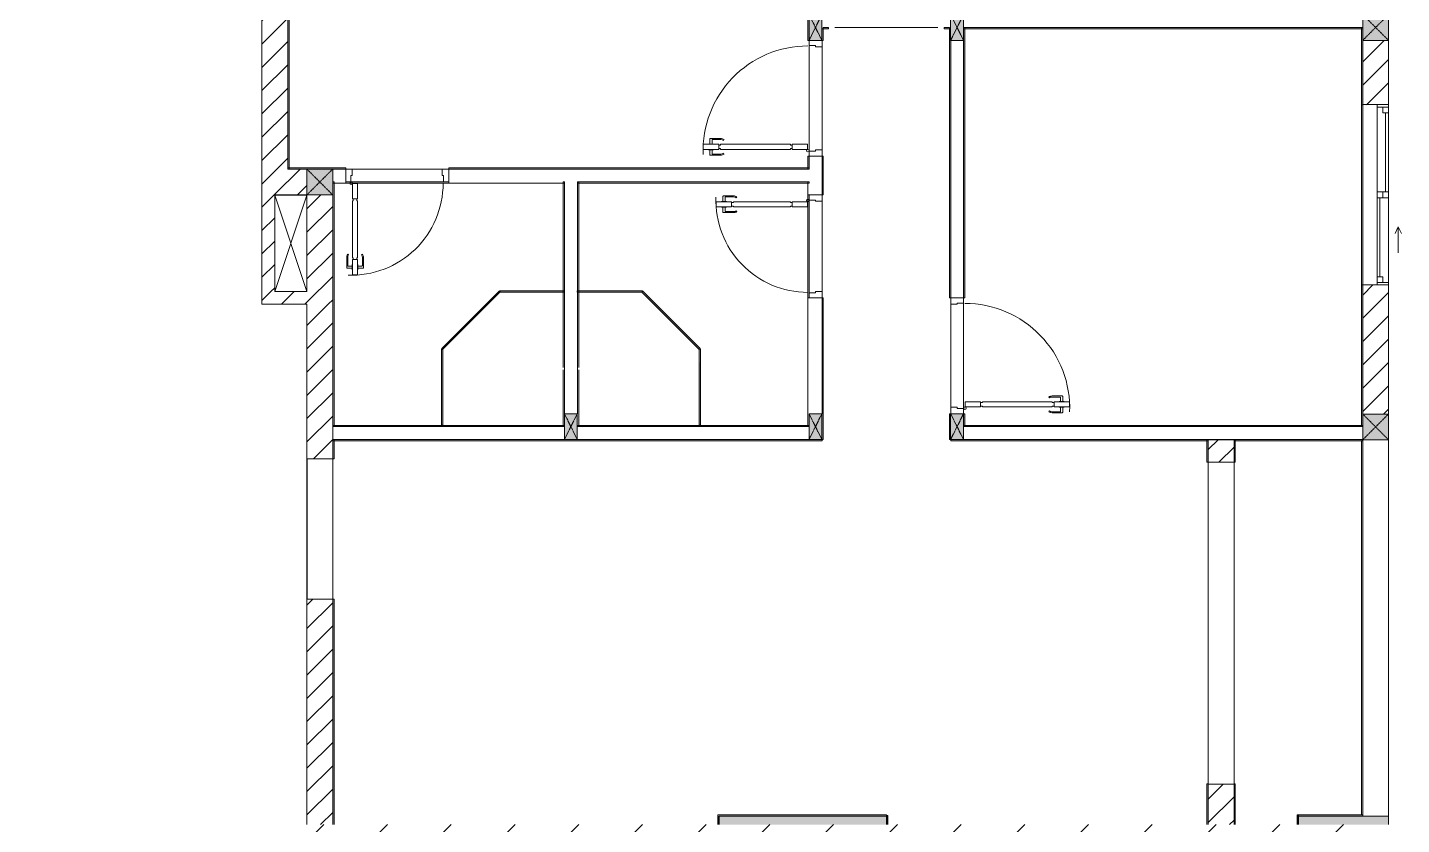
# Model space of a CAD drawing. Header units: millimetres. Extents: x 32270 to 221883, y 3811 to 78637.
# Drawn here: x 211210 to 221883, y 53647 to 59837 of the extents above; entities that cross this region are included whole.
import ezdxf

# ---------------------------------------------------------------- set-up
doc = ezdxf.new("R2010")
doc.units = ezdxf.units.MM
doc.linetypes.add('IMPORT-Dash _2_', pattern=[6, 3, -3])
for name, color, linetype, lineweight in [('0-2', 130, 'Continuous', 9), ('A-DETL-GENF-5', 20, 'Continuous', 9), ('A-DETL-GENF-6', 130, 'Continuous', 9), ('A-DOOR-2', 130, 'Continuous', 9), ('A-FLOR-1', 130, 'Continuous', 9), ('A-FLOR-HRAL-5', 130, 'Continuous', 9), ('A-GLAZ-5', 130, 'Continuous', 9), ('A-GLAZ-CURT-4', 130, 'Continuous', 9), ('A-WALL-1', 130, 'Continuous', 9), ('A-WALL-PATT-3', 130, 'Continuous', 9), ('A_1404_dwg-1', 130, 'Continuous', 9), ('I-WALL', 130, 'Continuous', 9), ('I-WALL-1', 130, 'Continuous', 9), ('S-COLS-1', 130, 'Continuous', 9), ('S-COLS-10', 130, 'IMPORT-Dash _2_', 9), ('S-COLS-2', 130, 'Continuous', 9), ('S-COLS-4', 130, 'Continuous', 9), ('S-COLS-HDLN-2', 130, 'IMPORT-Dash _2_', 9)]:
    doc.layers.add(name, color=color, linetype=linetype, lineweight=lineweight)
pattern_1 = [(45, (0, 0), (-90.50967, 90.50967), [])]

# ---------------------------------------------------------------- blocks, each defined once
blk = doc.blocks.new('A_1404_dwg_NCV_TKTC_KET CAU_rvt-1-TKTC_MB HOÀN THIỆN SÀN TẦNG 3-4-4819833-KeyPlan-CH3A')
at = {"layer": 'S-COLS-1'}
blk.add_hatch(color=256, dxfattribs=at).paths.add_polyline_path([(122053, 53647), (123353, 53647), (123353, 53712), (122053, 53712)])
h = blk.add_hatch(color=256, dxfattribs=at)
h.paths.add_polyline_path([(127253, 53362), (127253, 53447), (126553, 53447), (126553, 53362)])
h.paths.add_polyline_path([(127253, 53647), (127253, 53712), (126553, 53712), (126553, 53647), (127053, 53647)])
at = {"layer": 'A-FLOR-1'}
blk.add_line((118602, 58535), (118852, 58535), dxfattribs=at)
at = {"layer": 'S-COLS-2', "flags": 128}
blk.add_lwpolyline([(127253, 53647), (127253, 53712), (127053, 53712)], dxfattribs=at)
blk = doc.blocks.new('A_1404_dwg_Railing - Railing-965958-TKTC_MB HOÀN THIỆN SÀN TẦNG 3-4-4819927-KeyPlan-CH3A')
at = {"layer": 'A-FLOR-HRAL-5'}
for p, q in [((127048, 56632), (127053, 56637)), ((127053, 56635), (127053, 56627)), ((126543, 53722), (126543, 53712))]:
    blk.add_line(p, q, dxfattribs=at)
at = {"layer": 'A-FLOR-HRAL-5', "flags": 128}
for points in [[(126063, 56627), (126053, 56637), (126053, 56627)], [(126553, 53722), (126543, 53722), (126553, 53712)]]:
    blk.add_lwpolyline(points, dxfattribs=at)
blk = doc.blocks.new('A_1404_dwg_DOOR_CW_01 CANH MO-PANEL KINH - DIW_01-900x2200-CỬA GỖ VÂN LAMINATE-V95-TKTC_MB HOÀN THIỆN SÀN TẦNG 3-4-4819903-KeyPlan-CH3A')
at = {"layer": 'A-DETL-GENF-6'}
for p, q in [((121982, 67132), (121982, 67171)), ((122066, 67175), (121986, 67175)), ((121999, 67132), (121999, 67163)), ((122003, 67167), (122066, 67167)), ((122091, 67167), (122087, 67160)), ((121982, 67088), (121982, 67049)), ((122066, 67045), (121986, 67045)), ((121999, 67088), (121999, 67057)), ((122003, 67053), (122066, 67053)), ((122091, 67053), (122087, 67060))]:
    blk.add_line(p, q, dxfattribs=at)
at = {"layer": 'A-DETL-GENF-6', "flags": 128}
for points in [[(122010, 67132), (122010, 67130), (121971, 67130), (121971, 67132)], [(121931, 67090), (121931, 67130), (122051, 67130), (122051, 67090)], [(122010, 67088), (122010, 67090), (121971, 67090), (121971, 67088)], [(122607, 67124), (122607, 67130), (122065, 67130), (122065, 67124), (122051, 67124), (122051, 67096), (122065, 67096), (122065, 67090), (122607, 67090), (122607, 67096), (122621, 67096), (122621, 67124)], [(122621, 67130), (122621, 67090), (122741, 67090), (122741, 67130)]]:
    blk.add_lwpolyline(points, close=True, dxfattribs=at)
at = {"layer": 'A-DETL-GENF-6'}
blk.add_circle((122743, 67080), 10, dxfattribs=at)
for centre, radius, start, end in [((122743, 67080), 814, 90, 182), ((121986, 67171), 4, 90, 180), ((122003, 67163), 4, 90, 180), ((122066, 67130), 45, 55, 90), ((122066, 67130), 37, 55, 90), ((121986, 67049), 4, 180, 270), ((122003, 67057), 4, 180, 270), ((122066, 67090), 37, 270, 305), ((122066, 67090), 45, 270, 305)]:
    blk.add_arc(centre, radius, start, end, dxfattribs=at)
at = {"layer": 'A-DOOR-2'}
blk.add_line((122753, 67080), (122753, 67105), dxfattribs=at)
at = {"layer": 'A-DOOR-2', "flags": 128}
blk.add_lwpolyline([(122753, 67937), (122753, 67897), (122803, 67897), (122803, 67887), (122853, 67887), (122853, 67937)], dxfattribs=at)
blk.add_lwpolyline([(122853, 67037), (122853, 67087), (122803, 67087), (122803, 67077), (122753, 67077), (122753, 67037)], close=True, dxfattribs=at)
blk = doc.blocks.new('A_1404_dwg_DOOR_CW_01 CANH MO-PANEL KINH - DIG_02-800x2200-CỬA NHÔM KÍNH-V60-TKTC_MB HOÀN THIỆN SÀN TẦNG 3-4-4819851-KeyPlan-CH3A')
at = {"layer": 'A-DETL-GENF-6'}
for p, q in [((104713, 29524), (104713, 29603)), ((104756, 29607), (104717, 29607)), ((104721, 29586), (104721, 29524)), ((104756, 29590), (104725, 29590)), ((104800, 29607), (104839, 29607)), ((104800, 29590), (104831, 29590)), ((104835, 29586), (104835, 29524)), ((104843, 29524), (104843, 29603)), ((104721, 29498), (104728, 29503)), ((104835, 29498), (104828, 29503))]:
    blk.add_line(p, q, dxfattribs=at)
at = {"layer": 'A-DETL-GENF-6', "flags": 128}
for points in [[(104756, 29579), (104758, 29579), (104758, 29619), (104756, 29619)], [(104798, 29659), (104758, 29659), (104758, 29539), (104798, 29539)], [(104800, 29579), (104798, 29579), (104798, 29619), (104800, 29619)], [(104764, 29083), (104758, 29083), (104758, 29525), (104764, 29525), (104764, 29539), (104792, 29539), (104792, 29525), (104798, 29525), (104798, 29083), (104792, 29083), (104792, 29069), (104764, 29069)], [(104758, 29069), (104798, 29069), (104798, 28949), (104758, 28949)]]:
    blk.add_lwpolyline(points, close=True, dxfattribs=at)
at = {"layer": 'A-DETL-GENF-6'}
blk.add_circle((104808, 28947), 10, dxfattribs=at)
for centre, radius, start, end in [((104808, 28947), 714, 88, 180), ((104717, 29603), 4, 90, 180), ((104725, 29586), 4, 90, 180), ((104831, 29586), 4, 0, 90), ((104839, 29603), 4, 0, 90), ((104758, 29524), 45, 180, 215), ((104758, 29524), 37, 180, 215), ((104798, 29524), 37, 325, 0), ((104798, 29524), 45, 325, 0)]:
    blk.add_arc(centre, radius, start, end, dxfattribs=at)
at = {"layer": 'A-DOOR-2'}
blk.add_line((104808, 28937), (104783, 28937), dxfattribs=at)
at = {"layer": 'A-DOOR-2', "flags": 128}
for points in [[(104051, 28837), (104051, 28937), (104091, 28937), (104091, 28887), (104101, 28887), (104101, 28837)], [(104801, 28837), (104801, 28887), (104811, 28887), (104811, 28937), (104851, 28937), (104851, 28837)]]:
    blk.add_lwpolyline(points, close=True, dxfattribs=at)
blk = doc.blocks.new('A_1404_dwg_DOOR_CW_01 CANH MO-PANEL KINH - DIW_01-900x2200-CỬA GỖ VÂN LAMINATE-553375-TKTC_MB HOÀN THIỆN SÀN TẦNG 3-4-4819841-KeyPlan-CH3A')
at = {"layer": 'A-DETL-GENF-6'}
for p, q in [((49615, 40124), (49615, 40203)), ((49658, 40207), (49619, 40207)), ((49623, 40186), (49623, 40124)), ((49658, 40190), (49627, 40190)), ((49702, 40207), (49741, 40207)), ((49702, 40190), (49733, 40190)), ((49737, 40186), (49737, 40124)), ((49745, 40124), (49745, 40203)), ((49623, 40098), (49629, 40103)), ((49736, 40098), (49730, 40103))]:
    blk.add_line(p, q, dxfattribs=at)
at = {"layer": 'A-DETL-GENF-6', "flags": 128}
for points in [[(49700, 40259), (49660, 40259), (49660, 40139), (49700, 40139)], [(49658, 40179), (49660, 40179), (49660, 40219), (49658, 40219)], [(49666, 39583), (49660, 39583), (49660, 40125), (49666, 40125), (49666, 40139), (49694, 40139), (49694, 40125), (49700, 40125), (49700, 39583), (49694, 39583), (49694, 39569), (49666, 39569)], [(49702, 40179), (49700, 40179), (49700, 40219), (49702, 40219)], [(49660, 39569), (49700, 39569), (49700, 39449), (49660, 39449)]]:
    blk.add_lwpolyline(points, close=True, dxfattribs=at)
at = {"layer": 'A-DETL-GENF-6'}
blk.add_circle((49710, 39447), 10, dxfattribs=at)
for centre, radius, start, end in [((49710, 39447), 814, 88, 180), ((49619, 40203), 4, 90, 180), ((49627, 40186), 4, 90, 180), ((49733, 40186), 4, 0, 90), ((49741, 40203), 4, 0, 90), ((49660, 40124), 45, 180, 215), ((49660, 40124), 37, 180, 215), ((49700, 40124), 37, 325, 0), ((49700, 40124), 45, 325, 0)]:
    blk.add_arc(centre, radius, start, end, dxfattribs=at)
at = {"layer": 'A-DOOR-2'}
blk.add_line((49710, 39437), (49685, 39437), dxfattribs=at)
at = {"layer": 'A-DOOR-2', "flags": 128}
for points in [[(48853, 39337), (48853, 39437), (48893, 39437), (48893, 39387), (48903, 39387), (48903, 39337)], [(49703, 39337), (49703, 39387), (49713, 39387), (49713, 39437), (49753, 39437), (49753, 39337)]]:
    blk.add_lwpolyline(points, close=True, dxfattribs=at)
blk = doc.blocks.new('A_1404_dwg_System Panel - Glazed-901218-TKTC_MB HOÀN THIỆN SÀN TẦNG 3-4-4819900-KeyPlan-CH3A')
at = {"layer": 'A-GLAZ-CURT-4'}
blk.add_hatch(color=256, dxfattribs=at).paths.add_polyline_path([(40998, 64949), (41008, 64949), (41003, 65540), (40998, 65536)])
blk.add_line((41008, 64949), (41008, 65540), dxfattribs=at)
at = {"layer": 'A-GLAZ-CURT-4', "flags": 128}
blk.add_lwpolyline([(40998, 65538), (40998, 64949), (41008, 64949)], dxfattribs=at)
blk = doc.blocks.new('A_1404_dwg_System Panel - Glazed-901219-TKTC_MB HOÀN THIỆN SÀN TẦNG 3-4-V139-KeyPlan-CH3A')
at = {"layer": 'A-GLAZ-CURT-4'}
blk.add_hatch(color=256, dxfattribs=at).paths.add_polyline_path([(121899, 73941), (121906, 73948), (121455, 74392), (121455, 74385), (121492, 74348)])
blk.add_line((121906, 73948), (121458, 74396), dxfattribs=at)
at = {"layer": 'A-GLAZ-CURT-4', "flags": 128}
blk.add_lwpolyline([(121453, 74387), (121899, 73941), (121906, 73948)], dxfattribs=at)
blk = doc.blocks.new('A_1404_dwg_System Panel - Glazed-901217-TKTC_MB HOÀN THIỆN SÀN TẦNG 3-4-V140-KeyPlan-CH3A')
at = {"layer": 'A-GLAZ-CURT-4'}
blk.add_hatch(color=256, dxfattribs=at).paths.add_polyline_path([(120952, 74387), (121455, 74387), (121455, 74397), (120952, 74397)])
at = {"layer": 'A-GLAZ-CURT-4', "flags": 128}
blk.add_lwpolyline([(121455, 74397), (120952, 74397), (120952, 74387), (121455, 74387)], close=True, dxfattribs=at)
blk = doc.blocks.new('A_1404_dwg_G1_SOF - BO TRU - 100x200-746114-TKTC_MB HOÀN THIỆN SÀN TẦNG 3-4-4819846-KeyPlan-CH3A')
at = {"layer": 'S-COLS-1'}
blk.add_hatch(color=256, dxfattribs=at).paths.add_polyline_path([(49953, 40037), (49953, 40237), (49853, 40237), (49853, 40037)])
at = {"layer": 'S-COLS-1', "flags": 128}
blk.add_lwpolyline([(49853, 40037), (49853, 40237), (49953, 40237), (49953, 40037)], close=True, dxfattribs=at)
at = {"layer": 'S-COLS-HDLN-2'}
for p, q in [((49953, 40037), (49853, 40237)), ((49853, 40037), (49953, 40237))]:
    blk.add_line(p, q, dxfattribs=at)
blk = doc.blocks.new('A_1404_dwg_System Panel - Glazed-901212-TKTC_MB HOÀN THIỆN SÀN TẦNG 3-4-V141-KeyPlan-CH3A')
at = {"layer": 'A-GLAZ-CURT-4'}
blk.add_hatch(color=256, dxfattribs=at).paths.add_polyline_path([(120352, 74387), (120852, 74387), (120852, 74397), (120350, 74392), (120350, 74387)])
at = {"layer": 'A-GLAZ-CURT-4', "flags": 128}
blk.add_lwpolyline([(120352, 74387), (120852, 74387), (120852, 74397), (120350, 74397)], dxfattribs=at)
blk = doc.blocks.new('A_1404_dwg_System Panel - Glazed-901210-TKTC_MB HOÀN THIỆN SÀN TẦNG 3-4-4819895-KeyPlan-CH3A')
at = {"layer": 'A-GLAZ-CURT-4'}
blk.add_hatch(color=256, dxfattribs=at).paths.add_polyline_path([(38999, 64949), (39008, 64949), (39003, 65540), (38998, 65540), (38998, 64949)])
blk.add_line((39008, 64949), (39008, 65538), dxfattribs=at)
at = {"layer": 'A-GLAZ-CURT-4', "flags": 128}
blk.add_lwpolyline([(38998, 65540), (38998, 64949), (39008, 64949)], dxfattribs=at)
blk = doc.blocks.new('A_1404_dwg_System Panel - Glazed-901211-TKTC_MB HOÀN THIỆN SÀN TẦNG 3-4-V142-KeyPlan-CH3A')
at = {"layer": 'A-GLAZ-CURT-4'}
blk.add_hatch(color=256, dxfattribs=at).paths.add_polyline_path([(119906, 73941), (120354, 74389), (120347, 74396), (119899, 73948)])
at = {"layer": 'A-GLAZ-CURT-4', "flags": 128}
blk.add_lwpolyline([(119906, 73941), (120354, 74389), (120347, 74396), (119899, 73948)], close=True, dxfattribs=at)
blk = doc.blocks.new('A_1404_dwg_NCV_TKTC_TANG 3 - 4_rvt-1-TKTC_MB HOÀN THIỆN SÀN TẦNG 3-4-4819943-KeyPlan-CH3A')
at = {"layer": 'A-WALL-PATT-3'}
for points in [[(118713, 58747), (118713, 61627), (118703, 61627), (118703, 58747)], [(123963, 59827), (127043, 59827), (127043, 59837), (123963, 59837)], [(123963, 56737), (127043, 56737), (127043, 56747), (123963, 56747)], [(122853, 56627), (122853, 56637), (119063, 56637), (119063, 56627), (122753, 56627)], [(123953, 56627), (125843, 56627), (125843, 56637), (123853, 56637), (123853, 56627)], [(127048, 56627), (127048, 56637), (126063, 56637), (126063, 56627)], [(123353, 53712), (123353, 53722), (122043, 53722), (122043, 53712), (122053, 53712)], [(122053, 53647), (122053, 53712), (122043, 53712), (122043, 53647)], [(123363, 53647), (123363, 53717), (123353, 53712), (123353, 53647)], [(126553, 53647), (126553, 53712), (126543, 53712), (126543, 53647)], [(127053, 53712), (127053, 53722), (126553, 53722), (126553, 53712)]]:
    blk.add_hatch(color=256, dxfattribs=at).paths.add_polyline_path(points)
h = blk.add_hatch(color=256, dxfattribs=at)
h.paths.add_polyline_path([(122753, 58747), (122753, 58837), (122743, 58837), (122743, 58747)])
h.paths.add_polyline_path([(122743, 59737), (122753, 59737), (122753, 60537), (122743, 60537), (122743, 59937)])
h.paths.add_polyline_path([(122743, 61437), (122753, 61437), (122753, 61552), (122743, 61552)])
h = blk.add_hatch(color=256, dxfattribs=at)
h.paths.add_polyline_path([(122853, 56637), (122863, 56637), (122863, 57737), (122853, 57737), (122853, 56837)])
h.paths.add_polyline_path([(122853, 58537), (122863, 58539), (122863, 58837), (122853, 58837)])
h.paths.add_polyline_path([(122863, 59737), (122863, 59827), (122853, 59827), (122853, 59737)])
h = blk.add_hatch(color=256, dxfattribs=at)
h.paths.add_polyline_path([(122903, 59827), (122903, 59837), (122863, 59837), (122863, 59827)])
h.paths.add_polyline_path([(123843, 59827), (123843, 59837), (123803, 59837), (123803, 59827)])
h = blk.add_hatch(color=256, dxfattribs=at)
h.paths.add_polyline_path([(123853, 56637), (123853, 56837), (123843, 56837), (123843, 56637)])
h.paths.add_polyline_path([(123853, 57737), (123853, 59827), (123843, 59827), (123843, 57737)])
h = blk.add_hatch(color=256, dxfattribs=at)
h.paths.add_polyline_path([(123963, 56747), (123963, 56837), (123953, 56837), (123953, 56747)])
h.paths.add_polyline_path([(123963, 57737), (123963, 59827), (123953, 59827), (123953, 57737)])
h = blk.add_hatch(color=256, dxfattribs=at)
h.paths.add_polyline_path([(127053, 56747), (127053, 57837), (127043, 57837), (127043, 56747)])
h.paths.add_polyline_path([(127053, 59237), (127053, 59827), (127043, 59827), (127043, 59237)])
h = blk.add_hatch(color=256, dxfattribs=at)
h.paths.add_polyline_path([(119153, 58737), (119153, 58747), (118713, 58747), (118713, 58737), (119052, 58737)])
h.paths.add_polyline_path([(119953, 58737), (122743, 58737), (122743, 58747), (119953, 58747)])
h = blk.add_hatch(color=256, dxfattribs=at)
h.paths.add_polyline_path([(119063, 53647), (119063, 55397), (119053, 55397), (119053, 53647)])
h.paths.add_polyline_path([(119053, 56487), (119063, 56487), (119063, 56627), (119053, 56627)])
h = blk.add_hatch(color=256, dxfattribs=at)
h.paths.add_polyline_path([(125853, 53647), (125853, 53962), (125843, 53962), (125843, 53647)])
h.paths.add_polyline_path([(125843, 56462), (125853, 56462), (125853, 56627), (125843, 56627)])
h = blk.add_hatch(color=256, dxfattribs=at)
h.paths.add_polyline_path([(126063, 53647), (126063, 53962), (126053, 53962), (126053, 53647), (126062, 53647)])
h.paths.add_polyline_path([(126053, 56462), (126063, 56462), (126063, 56627), (126053, 56627)])
at = {"layer": 'A-FLOR-1'}
for p, q in [((127053, 59827), (127053, 59837)), ((119203, 58737), (119903, 58737)), ((119903, 58737), (119203, 58737)), ((119053, 58637), (119053, 58627)), ((119193, 58637), (119913, 58637)), ((122753, 58497), (122753, 57777)), ((119053, 56747), (119053, 56737)), ((119903, 56747), (119903, 56749)), ((121903, 56749), (121903, 56747)), ((127053, 56737), (127053, 56747)), ((119053, 56637), (119053, 56627)), ((125853, 56627), (125853, 56637)), ((119053, 56487), (119053, 55397)), ((126053, 53962), (126053, 56460)), ((125853, 53960), (126053, 53960))]:
    blk.add_line(p, q, dxfattribs=at)
at = {"layer": 'A-FLOR-1', "flags": 128}
for points in [[(123753, 59837), (122953, 59837)], [(122753, 58877), (122753, 59697)], [(122853, 59687), (122853, 58887)], [(122853, 58487), (122853, 57787)], [(123853, 56887), (123853, 57687)], [(123953, 57697), (123953, 56877)]]:
    blk.add_lwpolyline(points, close=True, dxfattribs=at)
for points in [[(118703, 58747), (118703, 58737), (118713, 58737)], [(119053, 56487), (118853, 56487), (118853, 55397), (119053, 55397), (119053, 56487)], [(126053, 56462), (126053, 56460), (125853, 56460), (125853, 53962), (125853, 56462)]]:
    blk.add_lwpolyline(points, dxfattribs=at)
at = {"layer": 'A-WALL-1'}
for p, q in [((127053, 59837), (127053, 59937)), ((123953, 59837), (127053, 59837)), ((122753, 58877), (122753, 59697)), ((122853, 59687), (122853, 58887)), ((123953, 59736), (123853, 59736)), ((123853, 59736), (123853, 57737)), ((123953, 57737), (123953, 59736)), ((122853, 58837), (122753, 58837)), ((122753, 58837), (122753, 58747)), ((122853, 58537), (122853, 58837)), ((119153, 58737), (119053, 58737)), ((119153, 58637), (119153, 58737)), ((119203, 58737), (119903, 58737)), ((119953, 58737), (119953, 58637)), ((120853, 58737), (119953, 58737)), ((122753, 58537), (122853, 58537)), ((122853, 58487), (122853, 57787)), ((120853, 57792), (120853, 57782)), ((120853, 57782), (120853, 56837)), ((120953, 57782), (120953, 57792)), ((120953, 56837), (120953, 57782)), ((122853, 57737), (122753, 57737)), ((122853, 56837), (122853, 57737)), ((123853, 57737), (123953, 57737)), ((123853, 56887), (123853, 57687)), ((123953, 57697), (123953, 56877)), ((123953, 56837), (123853, 56837)), ((122753, 56737), (120953, 56737)), ((127053, 56737), (123953, 56737)), ((127053, 56637), (127053, 56737)), ((120953, 56637), (122753, 56637)), ((123953, 56637), (127053, 56637))]:
    blk.add_line(p, q, dxfattribs=at)
at = {"layer": 'A-WALL-1', "flags": 128}
for points in [[(119053, 58737), (119053, 58637), (119063, 58637)], [(122753, 58747), (122753, 58737), (120853, 58737)], [(120843, 58637), (120853, 58637), (120853, 57792)], [(120953, 57792), (120953, 58637), (122753, 58637), (122753, 58627)], [(120853, 56737), (119053, 56737), (119053, 56637), (120853, 56637)]]:
    blk.add_lwpolyline(points, dxfattribs=at)
at = {"layer": 'I-WALL'}
for p, q in [((122903, 59837), (122863, 59837)), ((123843, 59837), (123803, 59837)), ((123853, 57737), (123853, 59736)), ((123953, 59736), (123953, 57737)), ((127043, 57837), (127043, 59237)), ((127053, 59237), (127053, 57837)), ((122753, 58747), (122753, 58837)), ((122853, 58837), (122853, 58537)), ((119053, 58737), (119153, 58737)), ((119953, 58737), (120853, 58737)), ((119953, 58627), (119153, 58627)), ((122743, 57737), (122743, 58537)), ((122853, 57737), (122853, 56837)), ((127043, 53722), (127043, 56627))]:
    blk.add_line(p, q, dxfattribs=at)
at = {"layer": 'I-WALL', "flags": 128}
blk.add_lwpolyline([(127048, 56627), (127053, 56627), (127053, 53722)], dxfattribs=at)
at = {"layer": 'I-WALL-1'}
for p, q in [((127053, 59827), (127043, 59827)), ((127053, 59737), (127053, 59827)), ((118852, 58737), (119052, 58737)), ((120843, 57792), (120843, 57782)), ((120843, 57782), (120843, 57196)), ((120853, 57782), (120853, 57792)), ((120853, 56837), (120853, 57782)), ((120953, 57782), (120953, 57792)), ((120953, 56837), (120953, 57782)), ((120963, 57792), (120963, 57782)), ((120963, 57782), (120963, 57196)), ((127053, 56747), (127053, 56835)), ((122753, 56637), (120953, 56637)), ((125843, 53962), (125843, 53647)), ((126543, 53647), (126543, 53712))]:
    blk.add_line(p, q, dxfattribs=at)
at = {"layer": 'I-WALL-1', "flags": 128}
for points in [[(118713, 58747), (118713, 61627), (118703, 61627), (118703, 58747)], [(119063, 56747), (119063, 58627), (119053, 58627), (119053, 56747)], [(120843, 56747), (119063, 56747), (119063, 56737), (120843, 56737)], [(122743, 56747), (120963, 56747), (120963, 56737), (122743, 56737)], [(127043, 56747), (123963, 56747), (123963, 56737), (127043, 56737)], [(119063, 56487), (119063, 56627), (119053, 56627), (119053, 56487)], [(125843, 56627), (125843, 56462), (125853, 56462), (125853, 56627)], [(126053, 56627), (126053, 56462), (126063, 56462), (126063, 56627)], [(126063, 56627), (127048, 56627), (127048, 56637), (126063, 56637)], [(127053, 53722), (126553, 53722), (126553, 53712), (127053, 53712)]]:
    blk.add_lwpolyline(points, close=True, dxfattribs=at)
for points in [[(122753, 60537), (122743, 60537), (122743, 59737), (122753, 59737)], [(122853, 59737), (122863, 59737), (122863, 59827), (122853, 59827)], [(122863, 59837), (122863, 59827), (122903, 59827), (122903, 59837)], [(123803, 59837), (123803, 59827), (123843, 59827), (123843, 59837)], [(123853, 59827), (123843, 59827), (123843, 57737), (123853, 57737)], [(123953, 59827), (123963, 59827), (127043, 59827), (127043, 59837), (123963, 59837), (123963, 59827), (123963, 57737), (123953, 57737)], [(127043, 59827), (127043, 59237), (127053, 59237), (127053, 59737)], [(120853, 58737), (122743, 58737), (122743, 58747), (122743, 58837), (122753, 58837)], [(122853, 58537), (122863, 58537), (122863, 58837), (122853, 58837)], [(119153, 58737), (119153, 58747), (118713, 58747), (118713, 58737), (118852, 58737)], [(122753, 58747), (122743, 58747), (119953, 58747), (119953, 58737)], [(119063, 58637), (119063, 58627), (119153, 58627), (119153, 58637)], [(119953, 58637), (119953, 58627), (120843, 58627), (120843, 58637)], [(120853, 57792), (120853, 58627), (120843, 58627), (120843, 57792)], [(120953, 57792), (120953, 58627), (120963, 58627), (122743, 58627), (122743, 58637), (120963, 58637), (120963, 58627), (120963, 57792)], [(122753, 58627), (122743, 58627), (122743, 58537), (122753, 58537)], [(127043, 57837), (127043, 56747), (127053, 56747)], [(127053, 56835), (127053, 57837), (127043, 57837)], [(120853, 56637), (119063, 56637), (119063, 56627), (122853, 56627), (122853, 56637), (122863, 56637), (122863, 57737), (122853, 57737)], [(122753, 57737), (122743, 57737), (122743, 56747), (122753, 56747)], [(120843, 57179), (120843, 56747), (120853, 56747)], [(120953, 56747), (120963, 56747), (120963, 57179)], [(123853, 56837), (123843, 56837), (123843, 56637), (123853, 56637), (123853, 56627), (125843, 56627), (125843, 56637), (123953, 56637)], [(123953, 56747), (123963, 56747), (123963, 56837), (123953, 56837)], [(119063, 53647), (119063, 55397), (119053, 55397), (119053, 53647)], [(125853, 53647), (125853, 53962), (125843, 53962)], [(126063, 53647), (126063, 53962), (126053, 53962), (126053, 53647)], [(123353, 53722), (122043, 53722), (122043, 53712), (122043, 53647)], [(122053, 53647), (122053, 53712), (123353, 53712), (123353, 53647)], [(123363, 53647), (123363, 53717), (123353, 53717), (123353, 53722)], [(126543, 53712), (126553, 53712), (126553, 53647)]]:
    blk.add_lwpolyline(points, dxfattribs=at)
for name, p, rotation in [('A_1404_dwg_G1_SOF - BO TRU - 100x200-746114-TKTC_MB HOÀN THIỆN SÀN TẦNG 3-4-4819846-KeyPlan-CH3A', (172705, 99974), 180), ('A_1404_dwg_G1_SOF - BO TRU - 100x200-746114-TKTC_MB HOÀN THIỆN SÀN TẦNG 3-4-4819846-KeyPlan-CH3A', (173805, 99974), 180), ('A_1404_dwg_DOOR_CW_01 CANH MO-PANEL KINH - DIG_02-800x2200-CỬA NHÔM KÍNH-V60-TKTC_MB HOÀN THIỆN SÀN TẦNG 3-4-4819851-KeyPlan-CH3A', (224004, 87574), 180), ('A_1404_dwg_DOOR_CW_01 CANH MO-PANEL KINH - DIG_02-800x2200-CỬA NHÔM KÍNH-V60-TKTC_MB HOÀN THIỆN SÀN TẦNG 3-4-4819851-KeyPlan-CH3A', (151690, -46314), 90), ('A_1404_dwg_DOOR_CW_01 CANH MO-PANEL KINH - DIW_01-900x2200-CỬA GỖ VÂN LAMINATE-553375-TKTC_MB HOÀN THIỆN SÀN TẦNG 3-4-4819841-KeyPlan-CH3A', (84516, 106590), 270), ('A_1404_dwg_G1_SOF - BO TRU - 100x200-746114-TKTC_MB HOÀN THIỆN SÀN TẦNG 3-4-4819846-KeyPlan-CH3A', (170805, 96874), 180), ('A_1404_dwg_G1_SOF - BO TRU - 100x200-746114-TKTC_MB HOÀN THIỆN SÀN TẦNG 3-4-4819846-KeyPlan-CH3A', (172705, 96874), 180), ('A_1404_dwg_G1_SOF - BO TRU - 100x200-746114-TKTC_MB HOÀN THIỆN SÀN TẦNG 3-4-4819846-KeyPlan-CH3A', (173805, 96874), 180)]:
    blk.add_blockref(name, p, dxfattribs=dict(rotation=rotation))
for name, p in [('A_1404_dwg_DOOR_CW_01 CANH MO-PANEL KINH - DIW_01-900x2200-CỬA GỖ VÂN LAMINATE-V95-TKTC_MB HOÀN THIỆN SÀN TẦNG 3-4-4819903-KeyPlan-CH3A', (0, -8200)), ('A_1404_dwg_System Panel - Glazed-901211-TKTC_MB HOÀN THIỆN SÀN TẦNG 3-4-V142-KeyPlan-CH3A', (0, -16605)), ('A_1404_dwg_System Panel - Glazed-901212-TKTC_MB HOÀN THIỆN SÀN TẦNG 3-4-V141-KeyPlan-CH3A', (0, -16605)), ('A_1404_dwg_System Panel - Glazed-901217-TKTC_MB HOÀN THIỆN SÀN TẦNG 3-4-V140-KeyPlan-CH3A', (0, -16605)), ('A_1404_dwg_System Panel - Glazed-901219-TKTC_MB HOÀN THIỆN SÀN TẦNG 3-4-V139-KeyPlan-CH3A', (0, -16605)), ('A_1404_dwg_System Panel - Glazed-901210-TKTC_MB HOÀN THIỆN SÀN TẦNG 3-4-4819895-KeyPlan-CH3A', (80900, -8200)), ('A_1404_dwg_System Panel - Glazed-901218-TKTC_MB HOÀN THIỆN SÀN TẦNG 3-4-4819900-KeyPlan-CH3A', (80900, -8200)), ('A_1404_dwg_Railing - Railing-965958-TKTC_MB HOÀN THIỆN SÀN TẦNG 3-4-4819927-KeyPlan-CH3A', (0, 0))]:
    blk.add_blockref(name, p)
blk = doc.blocks.new('A_1404_dwg_1_FAMILY RVT - W01-WxH 1400x1400xmm-389822-TKTC_MB HOÀN THIỆN SÀN TẦNG 3-4-4819949-KeyPlan-CH3A')
at = {"layer": 'A-GLAZ-5'}
for p, q in [((49052, 78237), (49052, 78037)), ((49072, 78237), (49072, 78148)), ((49730, 78237), (49775, 78237)), ((50001, 78313), (50204, 78313)), ((50433, 78237), (50433, 78148)), ((49116, 78215), (49730, 78215)), ((49775, 78192), (49730, 78192)), ((49775, 78170), (50389, 78170))]:
    blk.add_line(p, q, dxfattribs=at)
at = {"layer": 'A-GLAZ-5', "flags": 128}
for points in [[(50052, 78339), (50001, 78313), (50052, 78288)], [(50452, 78037), (50452, 78237), (49052, 78237), (49116, 78237)], [(49730, 78148), (49730, 78237), (49116, 78237), (49116, 78192), (49072, 78192)], [(49775, 78148), (49775, 78237), (50433, 78237), (50452, 78237)], [(49052, 78148), (49072, 78148), (49730, 78148), (49775, 78148), (50389, 78148), (50452, 78148)], [(50433, 78192), (50389, 78192), (50389, 78148)]]:
    blk.add_lwpolyline(points, dxfattribs=at)
blk = doc.blocks.new('A_1404_dwg_G1_SOF - BO TRU - 200x200-V45-TKTC_MB HOÀN THIỆN SÀN TẦNG 3-4-4820025-KeyPlan-CH3A')
at = {"layer": 'S-COLS-10'}
blk.add_hatch(color=256, dxfattribs=at).paths.add_polyline_path([(118852, 58537), (119052, 58537), (119052, 58737), (118852, 58737)])
at = {"layer": 'S-COLS-4', "flags": 128}
blk.add_lwpolyline([(119052, 58737), (119052, 58537), (118852, 58537), (118852, 58737)], dxfattribs=at)
at = {"layer": 'S-COLS-HDLN-2'}
for p, q in [((118852, 58737), (119052, 58537)), ((119052, 58737), (118852, 58537))]:
    blk.add_line(p, q, dxfattribs=at)
blk = doc.blocks.new('A_1404_dwg_G1_SOF - BO TRU - 200x200-V122-TKTC_MB HOÀN THIỆN SÀN TẦNG 3-4-4820044-KeyPlan-CH3A')
at = {"layer": 'S-COLS-10'}
blk.add_hatch(color=256, dxfattribs=at).paths.add_polyline_path([(127253, 67937), (127253, 68137), (127053, 68137), (127053, 67937)])
at = {"layer": 'S-COLS-4', "flags": 128}
blk.add_lwpolyline([(127053, 68137), (127253, 68137), (127253, 67937), (127053, 67937)], dxfattribs=at)
at = {"layer": 'S-COLS-HDLN-2'}
for p, q in [((127053, 68137), (127253, 67937)), ((127253, 68137), (127053, 67937))]:
    blk.add_line(p, q, dxfattribs=at)
blk = doc.blocks.new('A_1404_dwg-4819832-KeyPlan-CH3A')
at = {"layer": 'A-WALL-PATT-3'}
h = blk.add_hatch(dxfattribs=at)
h.set_pattern_fill('FP_35', color=256, style=0, pattern_type=2)
h.set_pattern_definition(pattern_1)
h.paths.add_polyline_path([(118703, 58737), (118703, 61637), (118503, 61637), (118503, 58737)])
h = blk.add_hatch(dxfattribs=at)
h.set_pattern_fill('FP_35', color=256, style=0, pattern_type=2)
h.set_pattern_definition(pattern_1)
h.paths.add_polyline_path([(127053, 56835), (127253, 56835), (127253, 57837), (127053, 57837), (127053, 57538)])
h.paths.add_polyline_path([(127053, 59237), (127253, 59237), (127253, 59737), (127053, 59737)])
h = blk.add_hatch(dxfattribs=at)
h.set_pattern_fill('FP_35', color=256, style=0, pattern_type=2)
h.set_pattern_definition(pattern_1)
h.paths.add_polyline_path([(118713, 58537), (118852, 58537), (118852, 58737), (118502, 58737), (118502, 58537)])
h = blk.add_hatch(dxfattribs=at)
h.set_pattern_fill('FP_35', color=256, style=0, pattern_type=2)
h.set_pattern_definition(pattern_1)
h.paths.add_polyline_path([(118602, 57787), (118602, 58537), (118502, 58537), (118502, 57787)])
h = blk.add_hatch(dxfattribs=at)
h.set_pattern_fill('FP_35', color=256, style=0, pattern_type=2)
h.set_pattern_definition(pattern_1)
h.paths.add_polyline_path([(119052, 57687), (119052, 58537), (118852, 58537), (118852, 57687)])
h = blk.add_hatch(dxfattribs=at)
h.set_pattern_fill('FP_35', color=256, style=0, pattern_type=2)
h.set_pattern_definition(pattern_1)
h.paths.add_polyline_path([(118502, 57687), (118852, 57687), (118852, 57787), (118502, 57787)])
h = blk.add_hatch(dxfattribs=at)
h.set_pattern_fill('FP_35', color=256, style=0, pattern_type=2)
h.set_pattern_definition(pattern_1)
h.paths.add_polyline_path([(119052, 53647), (119052, 55397), (118852, 55397), (118852, 53647), (119051, 53647)])
h.paths.add_polyline_path([(118852, 56487), (118853, 56487), (119052, 56487), (119052, 57687), (118852, 57687), (118852, 57538)])
h = blk.add_hatch(dxfattribs=at)
h.set_pattern_fill('FP_35', color=256, style=0, pattern_type=2)
h.set_pattern_definition(pattern_1)
h.paths.add_polyline_path([(125853, 53647), (126053, 53647), (126053, 53960), (125853, 53960)])
h.paths.add_polyline_path([(125853, 56460), (126053, 56462), (126053, 56635), (125853, 56635), (125853, 56462)])
at = {"layer": '0-2'}
blk.add_line((118603, 57787), (118852, 58534), dxfattribs=at)
at = {"layer": '0-2', "flags": 128}
blk.add_lwpolyline([(118852, 57787), (118602, 58535), (118852, 58535)], dxfattribs=at)
at = {"layer": 'A-FLOR-1'}
for p, q in [((118502, 58737), (118502, 61837)), ((118852, 55397), (118852, 56487))]:
    blk.add_line(p, q, dxfattribs=at)
at = {"layer": 'A-WALL-1'}
for p, q in [((127253, 59237), (127253, 59737)), ((119052, 56487), (119052, 58537)), ((127253, 56835), (127253, 57837)), ((126053, 56635), (125853, 56635)), ((127253, 56635), (127253, 53712))]:
    blk.add_line(p, q, dxfattribs=at)
at = {"layer": 'A-WALL-1', "flags": 128}
for points in [[(119052, 61837), (119052, 63597), (118852, 63597), (118852, 61837), (118503, 61837), (118503, 58737)], [(118502, 58737), (118502, 57687), (118852, 57687), (118852, 56487)], [(119052, 53647), (119052, 55397), (118852, 55397), (118852, 53647)]]:
    blk.add_lwpolyline(points, dxfattribs=at)
blk.add_lwpolyline([(118852, 57787), (118602, 57787), (118602, 58537), (118852, 58537)], close=True, dxfattribs=at)
for name, p in [('A_1404_dwg_NCV_TKTC_KET CAU_rvt-1-TKTC_MB HOÀN THIỆN SÀN TẦNG 3-4-4819833-KeyPlan-CH3A', (0, 0)), ('A_1404_dwg_NCV_TKTC_TANG 3 - 4_rvt-1-TKTC_MB HOÀN THIỆN SÀN TẦNG 3-4-4819943-KeyPlan-CH3A', (0, 0)), ('A_1404_dwg_G1_SOF - BO TRU - 200x200-V122-TKTC_MB HOÀN THIỆN SÀN TẦNG 3-4-4820044-KeyPlan-CH3A', (0, -8200)), ('A_1404_dwg_G1_SOF - BO TRU - 200x200-V45-TKTC_MB HOÀN THIỆN SÀN TẦNG 3-4-4820025-KeyPlan-CH3A', (0, 0)), ('A_1404_dwg_G1_SOF - BO TRU - 200x200-V122-TKTC_MB HOÀN THIỆN SÀN TẦNG 3-4-4820044-KeyPlan-CH3A', (0, -11302))]:
    blk.add_blockref(name, p)
at = {"rotation": 270}
blk.add_blockref('A_1404_dwg_1_FAMILY RVT - W01-WxH 1400x1400xmm-389822-TKTC_MB HOÀN THIỆN SÀN TẦNG 3-4-4819949-KeyPlan-CH3A', (49016, 108290), dxfattribs=at)

msp = doc.modelspace()

# ---------------------------------------------------------------- hatches: boundary and pattern name
at = {"layer": 'A-DETL-GENF-5'}
h = msp.add_hatch(dxfattribs=at)
h.set_pattern_fill('FP_36', color=256, style=0, pattern_type=2)
h.set_pattern_definition([(45, (94528.7, 0), (-247.4874, 247.4874), [])])
h.paths.add_polyline_path([(136931.3, 17236.9), (136931.3, 21386.9), (136581.3, 21386.9), (136581.3, 25431.8), (128181.2, 25431.8), (128181.2, 19136.9), (130681.2, 19136.9), (130681.2, 17436.9), (128181.2, 17436.9), (128181.2, 17236.9), (133937.7, 17236.9)])
h.paths.add_polyline_path([(213031.2, 17236.9), (221781.2, 17236.9), (221781.2, 17436.9), (219281.3, 17436.9), (219281.3, 19136.9), (221781.2, 19136.9), (221781.2, 25431.8), (213381.2, 25431.8), (213381.2, 21386.9), (213031.2, 21386.9), (213031.2, 21174.2)])
h.paths.add_polyline_path([(136931.3, 25642.1), (136931.3, 29792.1), (136581.3, 29792.1), (136581.3, 33836.9), (128181.2, 33836.9), (128181.2, 27542.1), (130681.2, 27542.1), (130681.2, 25842.1), (128181.2, 25842.1), (128181.2, 25642.1), (133937.7, 25642.1)])
h.paths.add_polyline_path([(213031.2, 25642.1), (221781.2, 25642.1), (221781.2, 25842.1), (219281.3, 25842.1), (219281.3, 27542.1), (221781.2, 27542.1), (221781.2, 33836.9), (213381.2, 33836.9), (213381.2, 29792.1), (213031.2, 29792.1), (213031.2, 29255)])
h.paths.add_polyline_path([(218951.8, 37242.1), (221781.2, 37242.1), (221781.2, 43536.9), (219281.3, 43536.9), (219281.3, 45236.9), (221781.2, 45236.9), (221781.2, 45436.9), (213031.2, 45436.9), (213031.2, 41286.9), (213381.2, 41286.9), (213381.2, 37242.1), (216020.3, 37242.1)])
h.paths.add_polyline_path([(133937.7, 37242.1), (136581.3, 37242.1), (136581.3, 41286.9), (136931.3, 41286.9), (136931.3, 45436.9), (128181.2, 45436.9), (128181.2, 45236.9), (130681.2, 45236.9), (130681.2, 43536.9), (128181.2, 43536.9), (128181.2, 37242.1), (131006.2, 37242.1)])
h.paths.add_polyline_path([(221781.2, 45452.1), (221781.2, 51746.9), (219281.3, 51746.9), (219281.3, 53446.9), (221781.2, 53446.9), (221781.2, 53646.9), (213031.2, 53646.9), (213031.2, 49496.9), (213381.2, 49496.9), (213381.2, 45452.1), (216020.3, 45452.1)])

# ---------------------------------------------------------------- block references
at = {"layer": 'A_1404_dwg-1'}
msp.add_blockref('A_1404_dwg-4819832-KeyPlan-CH3A', (94528.7, 0), dxfattribs=at)

doc.saveas('drawing.dxf')
